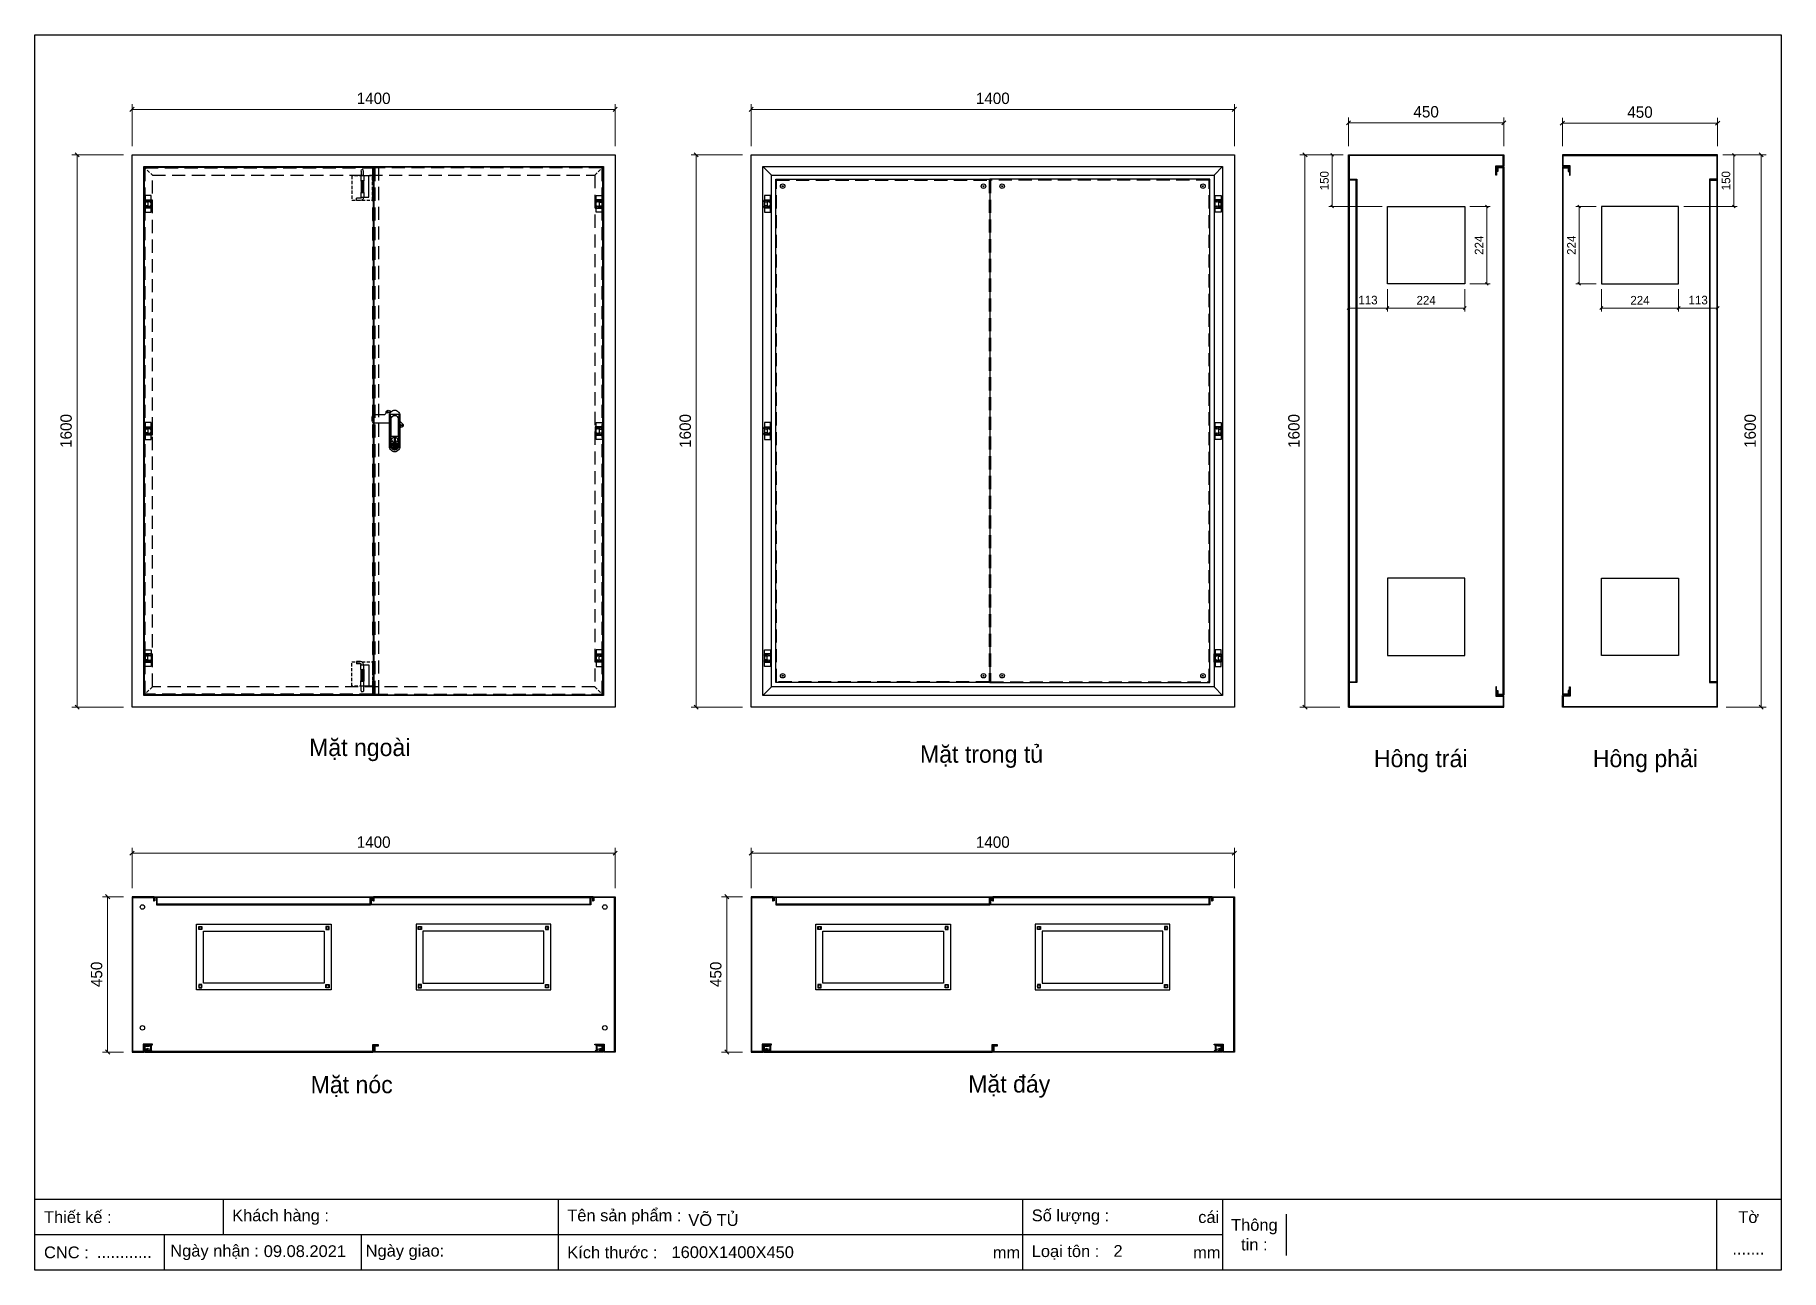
# Model space of a CAD drawing. Header units: millimetres. Extents: x 0 to 5060, y 0 to 3578.
import ezdxf

# ---------------------------------------------------------------- set-up
doc = ezdxf.new("R2010")
doc.units = ezdxf.units.MM
doc.linetypes.add('HIDDEN2', pattern=[4.7625, 3.175, -1.5875])
doc.linetypes.add('HIDDENX2', pattern=[19.05, 12.7, -6.35])
doc.layers.add('Ghi chu', color=7, linetype='Continuous')
doc.styles.add('Arial', font='arial.ttf')
doc.dimstyles.new('Dim-25', dxfattribs={"dimtxt": 25, "dimasz": 8, "dimexe": 10, "dimexo": 15, "dimgap": 10, "dimtad": 1, "dimdec": 0, "dimtxsty": 'Standard', "dimblk": 'OBLIQUE', "dimcen": 10, "dimclrd": 5, "dimclre": 5, "dimclrt": 3, "dimazin": 3, "dimtfac": 1, "dimtdec": 0, "dimtmove": 0, "dimatfit": 3, "dimldrblk": 'OBLIQUE', "dimlwd": 9, "dimlwe": 9})
doc.dimstyles.new('Dim-33', dxfattribs={"dimtxt": 33, "dimasz": 12, "dimexe": 15, "dimexo": 25, "dimgap": 15, "dimtad": 1, "dimdec": 0, "dimtxsty": 'Standard', "dimblk": 'OBLIQUE', "dimcen": 10, "dimclrd": 5, "dimclre": 5, "dimclrt": 3, "dimazin": 3, "dimtfac": 1, "dimtdec": 0, "dimtmove": 0, "dimatfit": 3, "dimldrblk": 'OPEN30', "dimlwd": 9, "dimlwe": 9})

# ---------------------------------------------------------------- blocks, each defined once
blk = doc.blocks.new('KHUNG CHUẨN')
at = {"color": 7}
for p, q in [((19889.2, -28535.2), (16919.2, -28535.2)), ((17239.2, -28535.2), (17239.2, -28595.2)), ((17809.2, -28535.2), (17809.2, -28655.2)), ((18599.2, -28535.2), (18599.2, -28655.2)), ((18939.2, -28535.2), (18939.2, -28655.2)), ((19779.2, -28535.2), (19779.2, -28655.2)), ((19047.6, -28560.2), (19047.6, -28630.2)), ((18939.2, -28595.2), (16919.2, -28595.2)), ((17139.2, -28595.2), (17139.2, -28655.2)), ((17474.2, -28595.2), (17474.2, -28655.2))]:
    blk.add_line(p, q, dxfattribs=at)
blk.add_lwpolyline([(16919.2, -26555.2), (19889.2, -26555.2), (19889.2, -28655.2), (16919.2, -28655.2)], close=True, dxfattribs=at)
at = {"color": 2, "char_height": 20, "style": 'Arial'}
for s, insert, width, attachment_point in [('  Thiết kế :', (16919.2, -28565.2), 917.634, 4), ('  Khách hàng :', (17239.2, -28565.2), 917.634, 4), ('  Tên sản phẩm :', (17809.2, -28565.2), 917.634, 4), ('  Số lượng :', (18599.2, -28565.2), 917.634, 4), ('cái', (18897.9, -28565.2), 63.517, 4), ('Thông\\Ptin :', (18993.4, -28595.2), 108.311, 5), ('Tờ', (19834.2, -28565.2), 110, 5), ('  CNC :', (16919.2, -28625.2), 917.634, 4), ('  Ngày nhận :', (17134, -28625.2), 556.651, 4), ('  Ngày giao:', (17466.3, -28625.2), 556.651, 4), ('  Kích thước :', (17809.2, -28625.2), 917.634, 4), ('mm', (18548.6, -28625.2), 73.831, 4), ('  Loại tôn :', (18599.2, -28625.2), 917.634, 4), ('mm', (18889.2, -28625.2), 917.634, 4)]:
    blk.add_mtext(s, dxfattribs=dict(at, insert=insert, width=width, attachment_point=attachment_point))
at = {"color": 3, "style": 'Arial'}
for tag, p in [('#01', (17055.6, -28580.1)), ('#02', (17431.4, -28580.1)), ('#03', (18030.6, -28580.1)), ('#08', (18751.7, -28580.1)), ('#10', (19064.8, -28580.1)), ('#04', (17024.8, -28634.6)), ('#05', (17308.5, -28633)), ('#06', (17632.7, -28633.7)), ('#07', (18002, -28634.7)), ('#09', (18753.8, -28632.6)), ('#11', (19060.3, -28625.7)), ('#12', (19806.5, -28628.9))]:
    blk.add_attdef(tag, p, '', height=20, dxfattribs=at)
blk = doc.blocks.new('*D1')
at = {"color": 0, "linetype": 'ByBlock', "lineweight": -2}
for p, q in [((287.5, 3368.1), (275.5, 3356.1)), ((1675.5, 3356.1), (1687.5, 3368.1))]:
    blk.add_line(p, q, dxfattribs=at)
at = {"color": 5, "lineweight": 9, "ltscale": 3, "transparency": 16777216}
for p, q in [((281.5, 3255.5), (281.5, 3377.1)), ((281.5, 3362.1), (1681.5, 3362.1)), ((1681.5, 3255.5), (1681.5, 3377.1))]:
    blk.add_line(p, q, dxfattribs=at)
at = {"layer": 'Defpoints', "color": 0, "ltscale": 3, "transparency": 16777216}
for p in [(1681.5, 3362.1), (281.5, 3230.5), (1681.5, 3230.5)]:
    blk.add_point(p, dxfattribs=at)
at = {"color": 3, "ltscale": 3, "transparency": 16777216, "insert": (981.5, 3393.9), "char_height": 33, "attachment_point": 5}
blk.add_mtext('1400', dxfattribs=at)
blk = doc.blocks.new('_Oblique')
at = {"color": 0, "linetype": 'ByBlock', "lineweight": -2}
blk.add_line((-0.5, -0.5), (0.5, 0.5), dxfattribs=at)
blk = doc.blocks.new('_Open30')
at = {"color": 0, "linetype": 'ByBlock', "lineweight": -2}
for p, q in [((-1, 0.27), (0, 0)), ((0, 0), (-1, -0.27)), ((0, 0), (-1, 0))]:
    blk.add_line(p, q, dxfattribs=at)
blk = doc.blocks.new('*D2')
at = {"color": 5, "lineweight": 9, "ltscale": 3, "transparency": 16777216}
for p, q in [((256.5, 3230.5), (107.2, 3230.5)), ((122.2, 3230.5), (122.2, 1630.5)), ((256.5, 1630.5), (107.2, 1630.5))]:
    blk.add_line(p, q, dxfattribs=at)
at = {"color": 0, "linetype": 'ByBlock', "lineweight": -2}
for p, q in [((128.2, 3224.5), (116.2, 3236.5)), ((116.2, 1636.5), (128.2, 1624.5))]:
    blk.add_line(p, q, dxfattribs=at)
at = {"layer": 'Defpoints', "color": 0, "ltscale": 3, "transparency": 16777216}
for p in [(281.5, 3230.5), (122.2, 1630.5), (281.5, 1630.5)]:
    blk.add_point(p, dxfattribs=at)
at = {"color": 3, "ltscale": 3, "transparency": 16777216, "insert": (90.4, 2430.5), "char_height": 33, "attachment_point": 5, "rotation": 90}
blk.add_mtext('1600', dxfattribs=at)
blk = doc.blocks.new('ovan6x9')
at = {"color": 2}
for p, q in [((2, 6), (8, 6)), ((2, 0), (8, 0))]:
    blk.add_line(p, q, dxfattribs=at)
for centre, start, end in [((2, 3), 90, 270), ((8, 3), 270, 90)]:
    blk.add_arc(centre, 3, start, end, dxfattribs=at)
blk = doc.blocks.new('HL036-1-1')
at = {"color": 1}
blk.add_line((9.5, 36.2), (9.5, 12.2), dxfattribs=at)
for points in [[(-2.5, 12.2), (17.5, 12.2), (17.5, 36.2), (-2.5, 36.2)], [(0, 48.5), (17.5, 48.5), (17.5, 0), (0, 0)]]:
    blk.add_lwpolyline(points, close=True, dxfattribs=at)
for centre, radius in [((3.5, 31.8), 2), ((3.5, 16.8), 2), ((12.7, 32.5), 2.5), ((12.7, 16), 2.5)]:
    blk.add_circle(centre, radius, dxfattribs=at)
blk = doc.blocks.new('HL036-1-2')
at = {"layer": 'Ghi chu', "color": 1}
for p, q in [((-3, 17.8), (-18.9, 17.8)), ((-18.9, 15.8), (-18.9, 17.8)), ((-12.1, 15.8), (-18.9, 15.8)), ((-16.4, 1), (-16.4, 14)), ((-15.6, 15), (-3.9, 17.7)), ((0, 0), (-15.4, 0)), ((-14.4, 3), (-14.4, 11.9)), ((0, 2), (-13.4, 2)), ((-13.1, 12.8), (-4.3, 9.8)), ((-6.2, 2), (-6.2, 0)), ((-1.2, 2), (-1.2, 0)), ((0, 0), (0, 2))]:
    blk.add_line(p, q, dxfattribs=at)
for radius in [4.1, 2.1]:
    blk.add_circle((-3, 13.7), radius, dxfattribs=at)
for centre, start, end in [((-15.4, 14), 102.9616, 180), ((-15.4, 1), 180, 270), ((-13.4, 11.9), 71.3254, 180), ((-13.4, 3), 180, 270)]:
    blk.add_arc(centre, 1, start, end, dxfattribs=at)
blk = doc.blocks.new('*D3')
at = {"color": 5, "lineweight": 9, "ltscale": 3, "transparency": 16777216}
for p, q in [((281.5, 1106.5), (281.5, 1222.7)), ((1681.5, 1106.5), (1681.5, 1222.7)), ((281.5, 1207.7), (1681.5, 1207.7))]:
    blk.add_line(p, q, dxfattribs=at)
at = {"color": 0, "linetype": 'ByBlock', "lineweight": -2}
for p, q in [((287.5, 1213.7), (275.5, 1201.7)), ((1675.5, 1201.7), (1687.5, 1213.7))]:
    blk.add_line(p, q, dxfattribs=at)
at = {"layer": 'Defpoints', "color": 0, "ltscale": 3, "transparency": 16777216}
for p in [(1681.5, 1207.7), (281.5, 1081.5), (1681.5, 1081.5)]:
    blk.add_point(p, dxfattribs=at)
at = {"color": 3, "ltscale": 3, "transparency": 16777216, "insert": (981.5, 1239.5), "char_height": 33, "attachment_point": 5}
blk.add_mtext('1400', dxfattribs=at)
blk = doc.blocks.new('*D4')
at = {"color": 5, "lineweight": 9, "ltscale": 3, "transparency": 16777216}
for p, q in [((256.5, 1081.5), (195.7, 1081.5)), ((210.7, 1081.5), (210.7, 631.5)), ((256.5, 631.5), (195.7, 631.5))]:
    blk.add_line(p, q, dxfattribs=at)
at = {"color": 0, "linetype": 'ByBlock', "lineweight": -2}
for p, q in [((216.7, 1075.5), (204.7, 1087.5)), ((204.7, 637.5), (216.7, 625.5))]:
    blk.add_line(p, q, dxfattribs=at)
at = {"layer": 'Defpoints', "color": 0, "ltscale": 3, "transparency": 16777216}
for p in [(281.5, 1081.5), (210.7, 631.5), (281.5, 631.5)]:
    blk.add_point(p, dxfattribs=at)
at = {"color": 3, "ltscale": 3, "transparency": 16777216, "insert": (178.8, 856.5), "char_height": 33, "attachment_point": 5, "rotation": 90}
blk.add_mtext('450', dxfattribs=at)
blk = doc.blocks.new('*D5')
at = {"color": 5, "lineweight": 9, "ltscale": 3, "transparency": 16777216}
for p, q in [((2075.7, 1106.5), (2075.7, 1222.7)), ((3475.7, 1106.5), (3475.7, 1222.7)), ((2075.7, 1207.7), (3475.7, 1207.7))]:
    blk.add_line(p, q, dxfattribs=at)
at = {"color": 0, "linetype": 'ByBlock', "lineweight": -2}
for p, q in [((2081.7, 1213.7), (2069.7, 1201.7)), ((3469.7, 1201.7), (3481.7, 1213.7))]:
    blk.add_line(p, q, dxfattribs=at)
at = {"layer": 'Defpoints', "color": 0, "ltscale": 3, "transparency": 16777216}
for p in [(3475.7, 1207.7), (2075.7, 1081.5), (3475.7, 1081.5)]:
    blk.add_point(p, dxfattribs=at)
at = {"color": 3, "ltscale": 3, "transparency": 16777216, "insert": (2775.7, 1239.5), "char_height": 33, "attachment_point": 5}
blk.add_mtext('1400', dxfattribs=at)
blk = doc.blocks.new('*D6')
at = {"color": 5, "lineweight": 9, "ltscale": 3, "transparency": 16777216}
for p, q in [((2050.7, 1081.5), (1989.8, 1081.5)), ((2004.8, 1081.5), (2004.8, 631.5)), ((2050.7, 631.5), (1989.8, 631.5))]:
    blk.add_line(p, q, dxfattribs=at)
at = {"color": 0, "linetype": 'ByBlock', "lineweight": -2}
for p, q in [((2010.8, 1075.5), (1998.8, 1087.5)), ((1998.8, 637.5), (2010.8, 625.5))]:
    blk.add_line(p, q, dxfattribs=at)
at = {"layer": 'Defpoints', "color": 0, "ltscale": 3, "transparency": 16777216}
for p in [(2075.7, 1081.5), (2004.8, 631.5), (2075.7, 631.5)]:
    blk.add_point(p, dxfattribs=at)
at = {"color": 3, "ltscale": 3, "transparency": 16777216, "insert": (1973, 856.5), "char_height": 33, "attachment_point": 5, "rotation": 90}
blk.add_mtext('450', dxfattribs=at)
blk = doc.blocks.new('HL035-1-1')
at = {"color": 1}
for p, q in [((-5, 88), (-17, 88)), ((-17, 88), (-17, 82)), ((-5, 82), (-17, 82)), ((-4.5, 79), (18.5, 79)), ((-4.5, 65), (-4.5, 79)), ((-4.5, 65), (4.5, 65)), ((1.3, 65), (-4, 64)), ((4, 64), (-4, 62.5)), ((-4, 64), (-3, 64)), ((4, 62.5), (-4, 61)), ((-4, 62.5), (-3, 62.5)), ((4, 61), (-4, 59.5)), ((-4, 61), (-3, 61)), ((4, 59.5), (-4, 58)), ((-4, 59.5), (-3, 59.5)), ((4, 58), (-4, 56.5)), ((-4, 58), (-3, 58)), ((4, 56.5), (-4, 55)), ((-4, 56.5), (-3, 56.5)), ((4, 55), (-4, 53.5)), ((-4, 55), (-3, 55)), ((4, 53.5), (-4, 52)), ((-4, 53.5), (-3, 53.5)), ((4, 52), (-4, 50.5)), ((-4, 52), (-3, 52)), ((-3, 79), (-3, 80)), ((-3, 79), (-3, 79)), ((3, 79), (3, 80)), ((3, 64), (4, 64)), ((3, 62.5), (4, 62.5)), ((3, 61), (4, 61)), ((3, 59.5), (4, 59.5)), ((3, 58), (4, 58)), ((3, 56.5), (4, 56.5)), ((3, 55), (4, 55)), ((3, 53.5), (4, 53.5)), ((3, 52), (4, 52)), ((4.5, 65), (4.5, 79)), ((4.5, 65), (4.5, 31)), ((18.5, 79), (18.5, 17)), ((-4.5, 17), (-4.5, 31)), ((-4.5, 31), (4.5, 31)), ((18.5, 17), (-4.5, 17)), ((4, 50.5), (-4, 49)), ((-4, 50.5), (-3, 50.5)), ((4, 49), (-4, 47.5)), ((-4, 49), (-3, 49)), ((4, 47.5), (-4, 46)), ((-4, 47.5), (-3, 47.5)), ((4, 46), (-4, 44.5)), ((-4, 46), (-3, 46)), ((4, 44.5), (-4, 43)), ((-4, 44.5), (-3, 44.5)), ((4, 43), (-4, 41.5)), ((-4, 43), (-3, 43)), ((4, 41.5), (-4, 40)), ((-4, 41.5), (-3, 41.5)), ((4, 40), (-4, 38.5)), ((-4, 40), (-3, 40)), ((4, 38.5), (-4, 37)), ((-4, 38.5), (-3, 38.5)), ((4, 37), (-4, 35.5)), ((-4, 37), (-3, 37)), ((4, 35.5), (-4, 34)), ((-4, 35.5), (-3, 35.5)), ((4, 34), (-4, 32.5)), ((-4, 34), (-3, 34)), ((-3, 3), (-2, 0)), ((3, 3), (2, 0)), ((3, 50.5), (4, 50.5)), ((3, 49), (4, 49)), ((3, 47.5), (4, 47.5)), ((3, 46), (4, 46)), ((3, 44.5), (4, 44.5)), ((3, 43), (4, 43)), ((3, 41.5), (4, 41.5)), ((3, 40), (4, 40)), ((3, 38.5), (4, 38.5)), ((3, 37), (4, 37)), ((3, 35.5), (4, 35.5)), ((3, 34), (4, 34)), ((4.5, 17), (4.5, 31))]:
    blk.add_line(p, q, dxfattribs=at)
for points in [[(-3, 32.5), (-3, 65)], [(3, 65), (3, 32.5)], [(-3, 3), (-3, 17)], [(2, 0), (-2, 0)], [(3, 17), (3, 3)]]:
    blk.add_lwpolyline(points, dxfattribs=at)
blk.add_lwpolyline([(-4, 32.5), (4, 32.5), (4, 31), (-4, 31)], close=True, dxfattribs=at)
for radius in [8, 2]:
    blk.add_arc((-5, 80), radius, 0, 90, dxfattribs=at)
blk = doc.blocks.new('AB301-2-1')
at = {"linetype": 'Continuous'}
h = blk.add_hatch(dxfattribs=at)
h.set_pattern_fill('ACAD_ISO09W100', color=1, scale=0.2)
h.set_pattern_definition([(0, (-368.0181, 398.3814), (0, 1), [4.8, -0.6, 1.2, -0.6, 1.2, -0.6])])
h.paths.add_polyline_path([(-4.1, -88.5, 0.118404), (0, -89.5, 0.118404), (4.1, -88.5), (7, -72), (-7, -72)])
at = {"color": 1, "linetype": 'Continuous'}
for p, q in [((-10, -50.5), (10, -50.5)), ((-7, -72), (7, -72)), ((-7, -72), (-4.1, -88.5)), ((7, -72), (4.1, -88.5))]:
    blk.add_line(p, q, dxfattribs=at)
for points in [[(-15, -12.5), (-57.5, -12.5, -0.414214), (-65, -5), (-65, 5, -0.414214), (-57.5, 12.5), (-30.7, 12.5, 0.414214), (-24.7, 18.5), (-24.7, 18.7)], [(-24.7, 18.7, -0.198912), (-23, 23), (-23, 23, -0.414214), (-14.5, 23), (-11.3, 19.8)], [(15, -6.5), (23, -14.5, -0.414214), (23, -23), (23, -23, -0.381561), (15, -23.4, -0.381561)]]:
    blk.add_lwpolyline(points, format="xyb", dxfattribs=at)
for points in [[(0, 25), (0, 25, -0.414214), (15, 10), (15, -80.5, -0.414214), (0, -95.5), (0, -95.5, -0.414214), (-15, -80.5), (-15, 10, -0.414214)], [(0, 10, -0.414214), (10, 0), (10, -80.5, -0.414214), (0, -90.5, -0.414214), (-10, -80.5), (-10, 0, -0.414214)], [(9, -72.5), (9, -80.5, -0.414214), (0, -89.5, -0.414214), (-9, -80.5), (-9, -72.5, -0.414214), (-7, -70.5), (7, -70.5, -0.414214)]]:
    blk.add_lwpolyline(points, format="xyb", close=True, dxfattribs=at)
at = {"color": 2, "linetype": 'Continuous'}
blk.add_lwpolyline([(-12, 13.3), (12, 13.3), (12, -83.7), (-12, -83.7)], close=True, dxfattribs=at)
at = {"color": 1, "linetype": 'Continuous'}
blk.add_lwpolyline([(-1, -55.5), (1, -55.5), (1, -65.5), (-1, -65.5)], close=True, dxfattribs=at)
for centre, radius in [((-18.7, 18.7), 2.5), ((18.7, -18.7), 2.5), ((0, -60.5), 8)]:
    blk.add_circle(centre, radius, dxfattribs=at)
blk = doc.blocks.new('*D7')
at = {"color": 0, "linetype": 'ByBlock', "lineweight": -2}
for p, q in [((2081.7, 3368.1), (2069.7, 3356.1)), ((3469.7, 3356.1), (3481.7, 3368.1))]:
    blk.add_line(p, q, dxfattribs=at)
at = {"color": 5, "lineweight": 9, "ltscale": 3, "transparency": 16777216}
for p, q in [((2075.7, 3255.5), (2075.7, 3377.1)), ((2075.7, 3362.1), (3475.7, 3362.1)), ((3475.7, 3255.5), (3475.7, 3377.1))]:
    blk.add_line(p, q, dxfattribs=at)
at = {"layer": 'Defpoints', "color": 0, "ltscale": 3, "transparency": 16777216}
for p in [(3475.7, 3362.1), (2075.7, 3230.5), (3475.7, 3230.5)]:
    blk.add_point(p, dxfattribs=at)
at = {"color": 3, "ltscale": 3, "transparency": 16777216, "insert": (2775.7, 3393.9), "char_height": 33, "attachment_point": 5}
blk.add_mtext('1400', dxfattribs=at)
blk = doc.blocks.new('*D8')
at = {"color": 5, "lineweight": 9, "ltscale": 3, "transparency": 16777216}
for p, q in [((2050.7, 3230.5), (1901.4, 3230.5)), ((1916.4, 3230.5), (1916.4, 1630.5)), ((2050.7, 1630.5), (1901.4, 1630.5))]:
    blk.add_line(p, q, dxfattribs=at)
at = {"color": 0, "linetype": 'ByBlock', "lineweight": -2}
for p, q in [((1922.4, 3224.5), (1910.4, 3236.5)), ((1910.4, 1636.5), (1922.4, 1624.5))]:
    blk.add_line(p, q, dxfattribs=at)
at = {"layer": 'Defpoints', "color": 0, "ltscale": 3, "transparency": 16777216}
for p in [(2075.7, 3230.5), (1916.4, 1630.5), (2075.7, 1630.5)]:
    blk.add_point(p, dxfattribs=at)
at = {"color": 3, "ltscale": 3, "transparency": 16777216, "insert": (1884.6, 2430.5), "char_height": 33, "attachment_point": 5, "rotation": 90}
blk.add_mtext('1600', dxfattribs=at)
blk = doc.blocks.new('*D9')
at = {"color": 5, "lineweight": 9, "ltscale": 3, "transparency": 16777216}
for p, q in [((3781.4, 3230.5), (3665.2, 3230.5)), ((3680.2, 1630.5), (3680.2, 3230.5)), ((3781.4, 1630.5), (3665.2, 1630.5))]:
    blk.add_line(p, q, dxfattribs=at)
at = {"color": 0, "linetype": 'ByBlock', "lineweight": -2}
for p, q in [((3686.2, 3224.5), (3674.2, 3236.5)), ((3674.2, 1636.5), (3686.2, 1624.5))]:
    blk.add_line(p, q, dxfattribs=at)
at = {"layer": 'Defpoints', "color": 0, "ltscale": 3, "transparency": 16777216}
for p in [(3680.2, 3230.5), (3806.4, 3230.5), (3806.4, 1630.5)]:
    blk.add_point(p, dxfattribs=at)
at = {"color": 3, "ltscale": 3, "transparency": 16777216, "insert": (3648.4, 2430.5), "char_height": 33, "attachment_point": 5, "rotation": 90}
blk.add_mtext('1600', dxfattribs=at)
blk = doc.blocks.new('*D10')
at = {"color": 5, "lineweight": 9, "ltscale": 3, "transparency": 16777216}
for p, q in [((4158.4, 3080.5), (4217.4, 3080.5)), ((4207.4, 3080.5), (4207.4, 2856.5)), ((4158.4, 2856.5), (4217.4, 2856.5))]:
    blk.add_line(p, q, dxfattribs=at)
at = {"color": 0, "linetype": 'ByBlock', "lineweight": -2}
for p, q in [((4211.4, 3076.5), (4203.4, 3084.5)), ((4203.4, 2860.5), (4211.4, 2852.5))]:
    blk.add_line(p, q, dxfattribs=at)
at = {"layer": 'Defpoints', "color": 0, "ltscale": 3, "transparency": 16777216}
for p in [(4143.4, 3080.5), (4143.4, 2856.5), (4207.4, 2856.5)]:
    blk.add_point(p, dxfattribs=at)
at = {"color": 3, "ltscale": 3, "transparency": 16777216, "insert": (4184.9, 2968.5), "char_height": 25, "attachment_point": 5, "rotation": 90}
blk.add_mtext('224', dxfattribs=at)
blk = doc.blocks.new('*D11')
at = {"color": 5, "lineweight": 9, "ltscale": 3, "transparency": 16777216}
for p, q in [((3791.4, 3230.5), (3749.4, 3230.5)), ((3759.4, 3230.5), (3759.4, 3080.5)), ((3904.4, 3080.5), (3749.4, 3080.5))]:
    blk.add_line(p, q, dxfattribs=at)
at = {"color": 0, "linetype": 'ByBlock', "lineweight": -2}
for p, q in [((3763.4, 3226.5), (3755.4, 3234.5)), ((3755.4, 3084.5), (3763.4, 3076.5))]:
    blk.add_line(p, q, dxfattribs=at)
at = {"layer": 'Defpoints', "color": 0, "ltscale": 3, "transparency": 16777216}
for p in [(3806.4, 3230.5), (3759.4, 3080.5), (3919.4, 3080.5)]:
    blk.add_point(p, dxfattribs=at)
at = {"color": 3, "ltscale": 3, "transparency": 16777216, "insert": (3736.6, 3155.5), "char_height": 25, "attachment_point": 5, "rotation": 90}
blk.add_mtext('150', dxfattribs=at)
blk = doc.blocks.new('*D12')
at = {"color": 5, "lineweight": 9, "ltscale": 3, "transparency": 16777216}
for p, q in [((3806.4, 2840.4), (3806.4, 2776.7)), ((3919.4, 2841.5), (3919.4, 2776.7)), ((3806.4, 2786.7), (3919.4, 2786.7))]:
    blk.add_line(p, q, dxfattribs=at)
at = {"color": 0, "linetype": 'ByBlock', "lineweight": -2}
for p, q in [((3810.4, 2790.7), (3802.4, 2782.7)), ((3915.4, 2782.7), (3923.4, 2790.7))]:
    blk.add_line(p, q, dxfattribs=at)
at = {"layer": 'Defpoints', "color": 0, "ltscale": 3, "transparency": 16777216}
for p in [(3806.4, 2855.4), (3919.4, 2856.5), (3919.4, 2786.7)]:
    blk.add_point(p, dxfattribs=at)
at = {"color": 3, "ltscale": 3, "transparency": 16777216, "insert": (3862.9, 2809.5), "char_height": 25, "attachment_point": 5}
blk.add_mtext('113', dxfattribs=at)
blk = doc.blocks.new('*D13')
at = {"color": 5, "lineweight": 9, "ltscale": 3, "transparency": 16777216}
for p, q in [((3919.4, 2841.5), (3919.4, 2776.7)), ((4143.4, 2841.5), (4143.4, 2776.7)), ((3919.4, 2786.7), (4143.4, 2786.7))]:
    blk.add_line(p, q, dxfattribs=at)
at = {"color": 0, "linetype": 'ByBlock', "lineweight": -2}
for p, q in [((3923.4, 2790.7), (3915.4, 2782.7)), ((4139.4, 2782.7), (4147.4, 2790.7))]:
    blk.add_line(p, q, dxfattribs=at)
at = {"layer": 'Defpoints', "color": 0, "ltscale": 3, "transparency": 16777216}
for p in [(3919.4, 2856.5), (4143.4, 2856.5), (4143.4, 2786.7)]:
    blk.add_point(p, dxfattribs=at)
at = {"color": 3, "ltscale": 3, "transparency": 16777216, "insert": (4031.4, 2809.2), "char_height": 25, "attachment_point": 5}
blk.add_mtext('224', dxfattribs=at)
blk = doc.blocks.new('*D14')
at = {"color": 5, "lineweight": 9, "ltscale": 3, "transparency": 16777216}
for p, q in [((4901.1, 3230.5), (5017.2, 3230.5)), ((5002.2, 1630.5), (5002.2, 3230.5)), ((4901.1, 1630.5), (5017.2, 1630.5))]:
    blk.add_line(p, q, dxfattribs=at)
at = {"color": 0, "linetype": 'ByBlock', "lineweight": -2}
for p, q in [((5008.2, 3224.5), (4996.2, 3236.5)), ((4996.2, 1636.5), (5008.2, 1624.5))]:
    blk.add_line(p, q, dxfattribs=at)
at = {"layer": 'Defpoints', "color": 0, "ltscale": 3, "transparency": 16777216}
for p in [(4876.1, 3230.5), (5002.2, 3230.5), (4876.1, 1630.5)]:
    blk.add_point(p, dxfattribs=at)
at = {"color": 3, "ltscale": 3, "transparency": 16777216, "insert": (4970.4, 2430.5), "char_height": 33, "attachment_point": 5, "rotation": 90}
blk.add_mtext('1600', dxfattribs=at)
blk = doc.blocks.new('*D15')
at = {"color": 5, "lineweight": 9, "ltscale": 3, "transparency": 16777216}
for p, q in [((4524.1, 3080.5), (4465, 3080.5)), ((4475, 3080.5), (4475, 2856.5)), ((4524.1, 2856.5), (4465, 2856.5))]:
    blk.add_line(p, q, dxfattribs=at)
at = {"color": 0, "linetype": 'ByBlock', "lineweight": -2}
for p, q in [((4479, 3076.5), (4471, 3084.5)), ((4471, 2860.5), (4479, 2852.5))]:
    blk.add_line(p, q, dxfattribs=at)
at = {"layer": 'Defpoints', "color": 0, "ltscale": 3, "transparency": 16777216}
for p in [(4539.1, 3080.5), (4475, 2856.5), (4539.1, 2856.5)]:
    blk.add_point(p, dxfattribs=at)
at = {"color": 3, "ltscale": 3, "transparency": 16777216, "insert": (4452.5, 2968.5), "char_height": 25, "attachment_point": 5, "rotation": 90}
blk.add_mtext('224', dxfattribs=at)
blk = doc.blocks.new('*D16')
at = {"color": 5, "lineweight": 9, "ltscale": 3, "transparency": 16777216}
for p, q in [((4891.1, 3230.5), (4933, 3230.5)), ((4923, 3230.5), (4923, 3080.5)), ((4778.1, 3080.5), (4933, 3080.5))]:
    blk.add_line(p, q, dxfattribs=at)
at = {"color": 0, "linetype": 'ByBlock', "lineweight": -2}
for p, q in [((4927, 3226.5), (4919, 3234.5)), ((4919, 3084.5), (4927, 3076.5))]:
    blk.add_line(p, q, dxfattribs=at)
at = {"layer": 'Defpoints', "color": 0, "ltscale": 3, "transparency": 16777216}
for p in [(4876.1, 3230.5), (4763.1, 3080.5), (4923, 3080.5)]:
    blk.add_point(p, dxfattribs=at)
at = {"color": 3, "ltscale": 3, "transparency": 16777216, "insert": (4900.3, 3155.5), "char_height": 25, "attachment_point": 5, "rotation": 90}
blk.add_mtext('150', dxfattribs=at)
blk = doc.blocks.new('*D17')
at = {"color": 5, "lineweight": 9, "ltscale": 3, "transparency": 16777216}
for p, q in [((4763.1, 2841.5), (4763.1, 2776.7)), ((4876.1, 2840.4), (4876.1, 2776.7)), ((4876.1, 2786.7), (4763.1, 2786.7))]:
    blk.add_line(p, q, dxfattribs=at)
at = {"color": 0, "linetype": 'ByBlock', "lineweight": -2}
for p, q in [((4767.1, 2790.7), (4759.1, 2782.7)), ((4872.1, 2782.7), (4880.1, 2790.7))]:
    blk.add_line(p, q, dxfattribs=at)
at = {"layer": 'Defpoints', "color": 0, "ltscale": 3, "transparency": 16777216}
for p in [(4763.1, 2856.5), (4876.1, 2855.4), (4763.1, 2786.7)]:
    blk.add_point(p, dxfattribs=at)
at = {"color": 3, "ltscale": 3, "transparency": 16777216, "insert": (4819.6, 2809.5), "char_height": 25, "attachment_point": 5}
blk.add_mtext('113', dxfattribs=at)
blk = doc.blocks.new('*D18')
at = {"color": 5, "lineweight": 9, "ltscale": 3, "transparency": 16777216}
for p, q in [((4539.1, 2841.5), (4539.1, 2776.7)), ((4763.1, 2841.5), (4763.1, 2776.7)), ((4763.1, 2786.7), (4539.1, 2786.7))]:
    blk.add_line(p, q, dxfattribs=at)
at = {"color": 0, "linetype": 'ByBlock', "lineweight": -2}
for p, q in [((4543.1, 2790.7), (4535.1, 2782.7)), ((4759.1, 2782.7), (4767.1, 2790.7))]:
    blk.add_line(p, q, dxfattribs=at)
at = {"layer": 'Defpoints', "color": 0, "ltscale": 3, "transparency": 16777216}
for p in [(4539.1, 2856.5), (4763.1, 2856.5), (4539.1, 2786.7)]:
    blk.add_point(p, dxfattribs=at)
at = {"color": 3, "ltscale": 3, "transparency": 16777216, "insert": (4651.1, 2809.2), "char_height": 25, "attachment_point": 5}
blk.add_mtext('224', dxfattribs=at)
blk = doc.blocks.new('*D19')
at = {"color": 0, "linetype": 'ByBlock', "lineweight": -2}
for p, q in [((3812.4, 3329.2), (3800.4, 3317.2)), ((4250.4, 3317.2), (4262.4, 3329.2))]:
    blk.add_line(p, q, dxfattribs=at)
at = {"color": 5, "lineweight": 9, "ltscale": 3, "transparency": 16777216}
for p, q in [((3806.4, 3255.5), (3806.4, 3338.2)), ((3806.4, 3323.2), (4256.4, 3323.2)), ((4256.4, 3255.5), (4256.4, 3338.2))]:
    blk.add_line(p, q, dxfattribs=at)
at = {"layer": 'Defpoints', "color": 0, "ltscale": 3, "transparency": 16777216}
for p in [(4256.4, 3323.2), (3806.4, 3230.5), (4256.4, 3230.5)]:
    blk.add_point(p, dxfattribs=at)
at = {"color": 3, "ltscale": 3, "transparency": 16777216, "insert": (4031.4, 3355), "char_height": 33, "attachment_point": 5}
blk.add_mtext('450', dxfattribs=at)
blk = doc.blocks.new('*D20')
at = {"color": 0, "linetype": 'ByBlock', "lineweight": -2}
for p, q in [((4432.1, 3328.2), (4420.1, 3316.2)), ((4870.1, 3316.2), (4882.1, 3328.2))]:
    blk.add_line(p, q, dxfattribs=at)
at = {"color": 5, "lineweight": 9, "ltscale": 3, "transparency": 16777216}
for p, q in [((4426.1, 3255.5), (4426.1, 3337.2)), ((4426.1, 3322.2), (4876.1, 3322.2)), ((4876.1, 3255.5), (4876.1, 3337.2))]:
    blk.add_line(p, q, dxfattribs=at)
at = {"layer": 'Defpoints', "color": 0, "ltscale": 3, "transparency": 16777216}
for p in [(4876.1, 3322.2), (4426.1, 3230.5), (4876.1, 3230.5)]:
    blk.add_point(p, dxfattribs=at)
at = {"color": 3, "ltscale": 3, "transparency": 16777216, "insert": (4651.1, 3354), "char_height": 33, "attachment_point": 5}
blk.add_mtext('450', dxfattribs=at)

msp = doc.modelspace()

# ---------------------------------------------------------------- linework, layer by layer
at = {"linetype": 'HIDDEN2', "ltscale": 3}
for p, q in [((315.5, 3196.5), (340.5, 3171.5)), ((1622.5, 3171.5), (1647.5, 3196.5)), ((340.5, 1689.5), (315.5, 1664.5)), ((1622.5, 1689.5), (1647.5, 1664.5))]:
    msp.add_line(p, q, dxfattribs=at)
at = {"ltscale": 3}
for p, q in [((2109.7, 3196.5), (2134.7, 3171.5)), ((3416.7, 3171.5), (3441.7, 3196.5)), ((2134.7, 1689.5), (2109.7, 1664.5)), ((3416.7, 1689.5), (3441.7, 1664.5))]:
    msp.add_line(p, q, dxfattribs=at)
for points in [[(281.5, 3230.5), (1681.5, 3230.5), (1681.5, 1630.5), (281.5, 1630.5)], [(315.5, 3196.5), (1647.5, 3196.5), (1647.5, 1664.5), (315.5, 1664.5)], [(2075.7, 3230.5), (3475.7, 3230.5), (3475.7, 1630.5), (2075.7, 1630.5)], [(2109.7, 3196.5), (3441.7, 3196.5), (3441.7, 1664.5), (2109.7, 1664.5)], [(2134.7, 3171.5), (3416.7, 3171.5), (3416.7, 1689.5), (2134.7, 1689.5)], [(3806.4, 1630.5), (3806.4, 1630.5), (3806.4, 1630.5), (4256.4, 1630.5), (4256.4, 1664.5), (4235.4, 1664.5), (4235.4, 1689.5), (4233.4, 1689.5), (4233.4, 1662.5), (4254.4, 1662.5), (4254.4, 1632.5), (3808.4, 1632.5), (3806.4, 1630.5), (3806.4, 1630.5)], [(4876.1, 1630.5), (4876.1, 1630.5), (4876.1, 1630.5), (4426.1, 1630.5), (4426.1, 1664.5), (4447.1, 1664.5), (4447.1, 1689.5), (4449.1, 1689.5), (4449.1, 1662.5), (4428.1, 1662.5), (4428.1, 1632.5), (4874.1, 1632.5), (4876.1, 1630.5), (4876.1, 1630.5)], [(345.5, 1069.5), (345.5, 1081.5), (281.5, 1081.5), (281.5, 631.5), (315.5, 631.5), (315.5, 652.5), (340.5, 652.5), (340.5, 654.5), (313.5, 654.5), (313.5, 633.5), (283.5, 633.5), (283.5, 1079.5), (343.5, 1079.5), (343.5, 1069.5)], [(1617.5, 1069.5), (1617.5, 1081.5), (1681.5, 1081.5), (1681.5, 631.5), (1647.5, 631.5), (1647.5, 652.5), (1622.5, 652.5), (1622.5, 654.5), (1649.5, 654.5), (1649.5, 633.5), (1679.5, 633.5), (1679.5, 1079.5), (1619.5, 1079.5), (1619.5, 1069.5)], [(2139.7, 1069.5), (2139.7, 1081.5), (2075.7, 1081.5), (2075.7, 631.5), (2109.7, 631.5), (2109.7, 652.5), (2134.7, 652.5), (2134.7, 654.5), (2107.7, 654.5), (2107.7, 633.5), (2077.7, 633.5), (2077.7, 1079.5), (2137.7, 1079.5), (2137.7, 1069.5)], [(3411.7, 1069.5), (3411.7, 1081.5), (3475.7, 1081.5), (3475.7, 631.5), (3441.7, 631.5), (3441.7, 652.5), (3416.7, 652.5), (3416.7, 654.5), (3443.7, 654.5), (3443.7, 633.5), (3473.7, 633.5), (3473.7, 1079.5), (3413.7, 1079.5), (3413.7, 1069.5)]]:
    msp.add_lwpolyline(points, close=True, dxfattribs=at)
at = {"color": 6, "ltscale": 3}
for points in [[(317.5, 3194.5), (980.5, 3194.5), (980.5, 1666.5), (317.5, 1666.5)], [(1645.5, 3194.5), (982.5, 3194.5), (982.5, 1666.5), (1645.5, 1666.5)]]:
    msp.add_lwpolyline(points, close=True, dxfattribs=at)
at = {"color": 6, "linetype": 'HIDDENX2', "ltscale": 3}
for points in [[(319.5, 3192.5), (978.5, 3192.5), (978.5, 1668.5), (319.5, 1668.5)], [(980.5, 3194.5), (995.5, 3194.5), (995.5, 1666.5), (980.5, 1666.5)], [(1643.5, 3192.5), (984.5, 3192.5), (984.5, 1668.5), (1643.5, 1668.5)]]:
    msp.add_lwpolyline(points, close=True, dxfattribs=at)
at = {"ltscale": 3}
for points in [[(3806.4, 3228.5), (3806.4, 3230.5), (4256.4, 3230.5), (4256.4, 3196.5), (4235.4, 3196.5), (4235.4, 3171.5), (4233.4, 3171.5), (4233.4, 3198.5), (4254.4, 3198.5), (4254.4, 3228.5), (3808.4, 3228.5), (3806.4, 3230.5), (3806.4, 3230.5), (3808.4, 3228.5)], [(4876.1, 3228.5), (4876.1, 3230.5), (4426.1, 3230.5), (4426.1, 3196.5), (4447.1, 3196.5), (4447.1, 3171.5), (4449.1, 3171.5), (4449.1, 3198.5), (4428.1, 3198.5), (4428.1, 3228.5), (4874.1, 3228.5), (4876.1, 3230.5), (4876.1, 3230.5), (4874.1, 3228.5)]]:
    msp.add_lwpolyline(points, dxfattribs=at)
for points in [[(3808.4, 3228.5), (3808.4, 3228.5), (3808.4, 1632.5), (3808.4, 1632.5), (3806.4, 1630.5), (3806.4, 1630.5), (3806.4, 3230.5), (3808.4, 3228.5)], [(4874.1, 3228.5), (4874.1, 3228.5), (4874.1, 1632.5), (4874.1, 1632.5), (4876.1, 1630.5), (4876.1, 1630.5), (4876.1, 3230.5), (4874.1, 3228.5)], [(979.5, 1069.5), (979.5, 1079.5), (347.5, 1079.5), (347.5, 1069.5), (345.5, 1069.5), (345.5, 1081.5), (981.5, 1081.5), (981.5, 1069.5)], [(983.5, 1069.5), (983.5, 1079.5), (1615.5, 1079.5), (1615.5, 1069.5), (1617.5, 1069.5), (1617.5, 1081.5), (981.5, 1081.5), (981.5, 1069.5)], [(2773.7, 1069.5), (2773.7, 1079.5), (2141.7, 1079.5), (2141.7, 1069.5), (2139.7, 1069.5), (2139.7, 1081.5), (2775.7, 1081.5), (2775.7, 1069.5)], [(2777.7, 1069.5), (2777.7, 1079.5), (3409.7, 1079.5), (3409.7, 1069.5), (3411.7, 1069.5), (3411.7, 1081.5), (2775.7, 1081.5), (2775.7, 1069.5)]]:
    msp.add_lwpolyline(points, close=True)
at = {"color": 6}
for points in [[(4237.4, 3182.5), (4237.4, 3194.5), (4256.4, 3194.5), (4256.4, 1666.5), (4237.4, 1666.5), (4237.4, 1678.5), (4239.4, 1678.5), (4239.4, 1668.5), (4254.4, 1668.5), (4254.4, 3192.5), (4239.4, 3192.5), (4239.4, 3182.5)], [(4445.1, 3182.5), (4445.1, 3194.5), (4426.1, 3194.5), (4426.1, 1666.5), (4445.1, 1666.5), (4445.1, 1678.5), (4443.1, 1678.5), (4443.1, 1668.5), (4428.1, 1668.5), (4428.1, 3192.5), (4443.1, 3192.5), (4443.1, 3182.5)]]:
    msp.add_lwpolyline(points, close=True, dxfattribs=at)
at = {"linetype": 'HIDDENX2', "ltscale": 3}
msp.add_lwpolyline([(340.5, 3171.5), (1622.5, 3171.5), (1622.5, 1689.5), (340.5, 1689.5)], close=True, dxfattribs=at)
at = {"linetype": 'HIDDEN2', "ltscale": 3}
for points in [[(918.5, 3099.5), (978.5, 3099.5), (978.5, 3169.5), (918.5, 3169.5)], [(918.5, 1761.5), (978.5, 1761.5), (978.5, 1691.5), (918.5, 1691.5)]]:
    msp.add_lwpolyline(points, close=True, dxfattribs=at)
at = {"color": 1, "ltscale": 3}
for points in [[(2146.7, 3159.5), (2766.7, 3159.5), (2766.7, 1701.5), (2146.7, 1701.5)], [(3404.7, 3159.5), (2766.7, 3159.5), (2766.7, 1701.5), (3404.7, 1701.5)]]:
    msp.add_lwpolyline(points, close=True, dxfattribs=at)
at = {"color": 1, "linetype": 'HIDDENX2', "ltscale": 3}
for points in [[(2148.7, 3157.5), (2764.7, 3157.5), (2764.7, 1703.5), (2148.7, 1703.5)], [(3402.7, 3157.5), (2768.7, 3157.5), (2768.7, 1703.5), (3402.7, 1703.5)]]:
    msp.add_lwpolyline(points, close=True, dxfattribs=at)
at = {"color": 1}
for points in [[(3808.4, 1703.5), (3828.4, 1703.5), (3828.4, 3157.5), (3808.4, 3157.5), (3808.4, 3159.5), (3830.4, 3159.5), (3830.4, 1701.5), (3808.4, 1701.5)], [(4874.1, 1703.5), (4854.1, 1703.5), (4854.1, 3157.5), (4874.1, 3157.5), (4874.1, 3159.5), (4852.1, 3159.5), (4852.1, 1701.5), (4874.1, 1701.5)], [(970.5, 1079.5), (970.5, 1059.5), (354.5, 1059.5), (354.5, 1079.5), (352.5, 1079.5), (352.5, 1057.5), (972.5, 1057.5), (972.5, 1079.5)], [(974.5, 1079.5), (974.5, 1059.5), (1608.5, 1059.5), (1608.5, 1079.5), (1610.5, 1079.5), (1610.5, 1057.5), (972.5, 1057.5), (972.5, 1079.5)], [(2764.7, 1079.5), (2764.7, 1059.5), (2148.7, 1059.5), (2148.7, 1079.5), (2146.7, 1079.5), (2146.7, 1057.5), (2766.7, 1057.5), (2766.7, 1079.5)], [(2768.7, 1079.5), (2768.7, 1059.5), (3402.7, 1059.5), (3402.7, 1079.5), (3404.7, 1079.5), (3404.7, 1057.5), (2766.7, 1057.5), (2766.7, 1079.5)]]:
    msp.add_lwpolyline(points, close=True, dxfattribs=at)
at = {"color": 2, "ltscale": 3}
for points in [[(3919.4, 3080.5), (4143.4, 3080.5), (4143.4, 2856.5), (3919.4, 2856.5)], [(4763.1, 3080.5), (4539.1, 3080.5), (4539.1, 2856.5), (4763.1, 2856.5)], [(3919.4, 1780.5), (4143.4, 1780.5), (4143.4, 2004.5), (3919.4, 2004.5)], [(4763.1, 1780.5), (4539.1, 1780.5), (4539.1, 2004.5), (4763.1, 2004.5)]]:
    msp.add_lwpolyline(points, close=True, dxfattribs=at)
at = {"color": 7}
for points in [[(468.5, 1001.5), (858.5, 1001.5), (858.5, 811.5), (468.5, 811.5)], [(1494.5, 1001.5), (1104.5, 1001.5), (1104.5, 811.5), (1494.5, 811.5)], [(2262.7, 1001.5), (2652.7, 1001.5), (2652.7, 811.5), (2262.7, 811.5)], [(3288.7, 1001.5), (2898.7, 1001.5), (2898.7, 811.5), (3288.7, 811.5)], [(995.5, 652.5), (978.5, 652.5), (978.5, 633.5), (319.5, 633.5), (319.5, 648.5), (331.5, 648.5), (331.5, 650.5), (317.5, 650.5), (317.5, 631.5), (980.5, 631.5), (980.5, 650.5), (995.5, 650.5)], [(1633.5, 650.5), (1645.5, 650.5), (1645.5, 631.5), (982.5, 631.5), (982.5, 650.5), (994.5, 650.5), (994.5, 648.5), (984.5, 648.5), (984.5, 633.5), (1643.5, 633.5), (1643.5, 648.5), (1633.5, 648.5)], [(2789.7, 652.5), (2772.7, 652.5), (2772.7, 633.5), (2113.7, 633.5), (2113.7, 648.5), (2125.7, 648.5), (2125.7, 650.5), (2111.7, 650.5), (2111.7, 631.5), (2774.7, 631.5), (2774.7, 650.5), (2789.7, 650.5)], [(3427.7, 650.5), (3439.7, 650.5), (3439.7, 631.5), (2776.7, 631.5), (2776.7, 650.5), (2788.7, 650.5), (2788.7, 648.5), (2778.7, 648.5), (2778.7, 633.5), (3437.7, 633.5), (3437.7, 648.5), (3427.7, 648.5)]]:
    msp.add_lwpolyline(points, close=True, dxfattribs=at)
at = {"color": 2}
for points in [[(483.8, 986.3), (474.8, 986.3), (474.8, 995.3), (483.8, 995.3)], [(488.5, 981.5), (838.5, 981.5), (838.5, 831.5), (488.5, 831.5)], [(843.3, 986.3), (852.3, 986.3), (852.3, 995.3), (843.3, 995.3)], [(1119.8, 986.3), (1110.8, 986.3), (1110.8, 995.3), (1119.8, 995.3)], [(1474.5, 981.5), (1124.5, 981.5), (1124.5, 831.5), (1474.5, 831.5)], [(1479.3, 986.3), (1488.3, 986.3), (1488.3, 995.3), (1479.3, 995.3)], [(2277.9, 986.3), (2268.9, 986.3), (2268.9, 995.3), (2277.9, 995.3)], [(2282.7, 981.5), (2632.7, 981.5), (2632.7, 831.5), (2282.7, 831.5)], [(2637.4, 986.3), (2646.4, 986.3), (2646.4, 995.3), (2637.4, 995.3)], [(2913.9, 986.3), (2904.9, 986.3), (2904.9, 995.3), (2913.9, 995.3)], [(3268.7, 981.5), (2918.7, 981.5), (2918.7, 831.5), (3268.7, 831.5)], [(3273.4, 986.3), (3282.4, 986.3), (3282.4, 995.3), (3273.4, 995.3)], [(483.8, 826.8), (474.8, 826.8), (474.8, 817.8), (483.8, 817.8)], [(843.3, 826.8), (852.3, 826.8), (852.3, 817.8), (843.3, 817.8)], [(1119.8, 826.8), (1110.8, 826.8), (1110.8, 817.8), (1119.8, 817.8)], [(1479.3, 826.8), (1488.3, 826.8), (1488.3, 817.8), (1479.3, 817.8)], [(2277.9, 826.8), (2268.9, 826.8), (2268.9, 817.8), (2277.9, 817.8)], [(2637.4, 826.8), (2646.4, 826.8), (2646.4, 817.8), (2637.4, 817.8)], [(2913.9, 826.8), (2904.9, 826.8), (2904.9, 817.8), (2913.9, 817.8)], [(3273.4, 826.8), (3282.4, 826.8), (3282.4, 817.8), (3273.4, 817.8)]]:
    msp.add_lwpolyline(points, close=True, dxfattribs=at)
at = {"color": 2, "ltscale": 3}
for centre, radius in [((2166.7, 3139.5), 6.5), ((2166.7, 3139.5), 1.5), ((2748.7, 3139.5), 6.5), ((2748.7, 3139.5), 1.5), ((2802.7, 3139.5), 6.5), ((2802.7, 3139.5), 1.5), ((3384.7, 3139.5), 6.5), ((3384.7, 3139.5), 1.5), ((2166.7, 1721.5), 6.5), ((2166.7, 1721.5), 1.5), ((2748.7, 1721.5), 6.5), ((2748.7, 1721.5), 1.5), ((2802.7, 1721.5), 6.5), ((2802.7, 1721.5), 1.5), ((3384.7, 1721.5), 6.5), ((3384.7, 1721.5), 1.5), ((311.5, 1051.5), 6.5), ((1651.5, 1051.5), 6.5), ((311.5, 701.5), 6.5), ((1651.5, 701.5), 6.5)]:
    msp.add_circle(centre, radius, dxfattribs=at)
at = {"color": 7}
for centre in [(479.3, 990.8), (847.8, 990.8), (1115.3, 990.8), (1483.8, 990.8), (2273.4, 990.8), (2641.9, 990.8), (2909.4, 990.8), (3277.9, 990.8), (479.3, 822.3), (847.8, 822.3), (1115.3, 822.3), (1483.8, 822.3), (2273.4, 822.3), (2641.9, 822.3), (2909.4, 822.3), (3277.9, 822.3)]:
    msp.add_circle(centre, 4, dxfattribs=at)

# ---------------------------------------------------------------- block references
at = {"color": 3, "xscale": 1.703679999987798, "yscale": 1.703679999987798, "zscale": 1.703679999987798}
msp.add_blockref('KHUNG CHUẨN', (-28825, 48819.2), dxfattribs=at).add_auto_attribs({'#03': 'VÕ TỦ ', '#07': '1600X1400X450', '#09': '2', '#05': '09.08.2021', '#04': '............', '#12': '.......'})
at = {"color": 7, "xscale": -1, "rotation": 180}
for name, p in [('HL035-1-1', (948.8, 3186.5)), ('HL036-1-1', (1626, 1797)), ('ovan6x9', (1633.7, 1784)), ('HL036-1-1', (3420.1, 1797)), ('ovan6x9', (3427.8, 1784)), ('ovan6x9', (1633.7, 1767.5)), ('ovan6x9', (3427.8, 1767.5)), ('HL036-1-2', (1642.4, 651.3)), ('HL036-1-2', (3436.5, 651.3))]:
    msp.add_blockref(name, p, dxfattribs=at)
at = {"color": 7, "xscale": -1}
for name, p in [('ovan6x9', (329.4, 3093.5)), ('HL036-1-1', (337.1, 3064)), ('ovan6x9', (2123.5, 3093.5)), ('HL036-1-1', (2131.2, 3064)), ('ovan6x9', (329.4, 3077)), ('ovan6x9', (2123.5, 3077)), ('ovan6x9', (329.4, 2435.7)), ('HL036-1-1', (337.1, 2406.2)), ('ovan6x9', (2123.5, 2435.7)), ('HL036-1-1', (2131.2, 2406.2)), ('ovan6x9', (329.4, 2419.2)), ('ovan6x9', (2123.5, 2419.2))]:
    msp.add_blockref(name, p, dxfattribs=at)
at = {"color": 7}
for name, p in [('HL036-1-1', (1626, 3064)), ('ovan6x9', (1633.7, 3093.5)), ('HL036-1-1', (3420.1, 3064)), ('ovan6x9', (3427.8, 3093.5)), ('ovan6x9', (1633.7, 3077)), ('ovan6x9', (3427.8, 3077)), ('AB301-2-1', (1042.5, 2465.7)), ('HL036-1-1', (1626, 2406.2)), ('ovan6x9', (1633.7, 2435.7)), ('HL036-1-1', (3420.1, 2406.2)), ('ovan6x9', (3427.8, 2435.7)), ('ovan6x9', (1633.7, 2419.2)), ('ovan6x9', (3427.8, 2419.2)), ('HL035-1-1', (948.8, 1674.5))]:
    msp.add_blockref(name, p, dxfattribs=at)
at = {"color": 7, "rotation": 180}
for name, p in [('ovan6x9', (329.4, 1784)), ('HL036-1-1', (337.1, 1797)), ('ovan6x9', (2123.5, 1784)), ('HL036-1-1', (2131.2, 1797)), ('ovan6x9', (329.4, 1767.5)), ('ovan6x9', (2123.5, 1767.5)), ('HL036-1-2', (320.7, 651.3)), ('HL036-1-2', (2114.8, 651.3))]:
    msp.add_blockref(name, p, dxfattribs=at)

# ---------------------------------------------------------------- texts
at = {"color": 2, "char_height": 50, "width": 775, "attachment_point": 5}
for s, insert in [('Mặt ngoài', (941.3, 1506.4)), ('Mặt trong tủ ', (2743.1, 1487)), ('Hông trái', (4015.6, 1474.2)), ('Hông phải', (4666.8, 1474.2)), ('Mặt nóc', (917.9, 531.7)), ('Mặt đáy', (2823.3, 531.7))]:
    msp.add_mtext(s, dxfattribs=dict(at, insert=insert))

# ---------------------------------------------------------------- dimensions: what is measured, and where the dimension line sits
at = {"ltscale": 3}
for base, p1, p2, dimstyle, picture, middle in [((1681.5, 3362.1), (281.5, 3230.5), (1681.5, 3230.5), 'Dim-33', '*D1', (981.5, 3393.9)), ((3475.7, 3362.1), (2075.7, 3230.5), (3475.7, 3230.5), 'Dim-33', '*D7', (2775.7, 3393.9)), ((4256.4, 3323.2), (3806.4, 3230.5), (4256.4, 3230.5), 'Dim-33', '*D19', (4031.4, 3355)), ((4876.1, 3322.2), (4426.1, 3230.5), (4876.1, 3230.5), 'Dim-33', '*D20', (4651.1, 3354)), ((3919.4, 2786.7), (3806.4, 2855.4), (3919.4, 2856.5), 'Dim-25', '*D12', (3862.9, 2809.5)), ((4143.4, 2786.7), (3919.4, 2856.5), (4143.4, 2856.5), 'Dim-25', '*D13', (4031.4, 2809.2)), ((1681.5, 1207.7), (281.5, 1081.5), (1681.5, 1081.5), 'Dim-33', '*D3', (981.5, 1239.5)), ((3475.7, 1207.7), (2075.7, 1081.5), (3475.7, 1081.5), 'Dim-33', '*D5', (2775.7, 1239.5))]:
    dim = msp.add_linear_dim(base=base, p1=p1, p2=p2, dimstyle=dimstyle, dxfattribs=at)
    dim.commit()
    dim.dimension.update_dxf_attribs({"geometry": picture, "text_midpoint": middle})
for base, p1, p2, angle, dimstyle, picture, middle in [((122.2, 1630.5), (281.5, 3230.5), (281.5, 1630.5), 90, 'Dim-33', '*D2', (90.4, 2430.5)), ((1916.4, 1630.5), (2075.7, 3230.5), (2075.7, 1630.5), 90, 'Dim-33', '*D8', (1884.6, 2430.5)), ((3680.2, 3230.5), (3806.4, 1630.5), (3806.4, 3230.5), 90, 'Dim-33', '*D9', (3648.4, 2430.5)), ((3759.4, 3080.5), (3806.4, 3230.5), (3919.4, 3080.5), 90, 'Dim-25', '*D11', (3736.6, 3155.5)), ((4923, 3080.5), (4876.1, 3230.5), (4763.1, 3080.5), 90, 'Dim-25', '*D16', (4900.3, 3155.5)), ((5002.2, 3230.5), (4876.1, 1630.5), (4876.1, 3230.5), 90, 'Dim-33', '*D14', (4970.4, 2430.5)), ((4207.4, 2856.5), (4143.4, 3080.5), (4143.4, 2856.5), 90, 'Dim-25', '*D10', (4184.9, 2968.5)), ((4475, 2856.5), (4539.1, 3080.5), (4539.1, 2856.5), 90, 'Dim-25', '*D15', (4452.5, 2968.5)), ((4539.1, 2786.7), (4763.1, 2856.5), (4539.1, 2856.5), 180, 'Dim-25', '*D18', (4651.1, 2809.2)), ((4763.1, 2786.7), (4876.1, 2855.4), (4763.1, 2856.5), 180, 'Dim-25', '*D17', (4819.6, 2809.5)), ((210.7, 631.5), (281.5, 1081.5), (281.5, 631.5), 90, 'Dim-33', '*D4', (178.8, 856.5)), ((2004.8, 631.5), (2075.7, 1081.5), (2075.7, 631.5), 90, 'Dim-33', '*D6', (1973, 856.5))]:
    dim = msp.add_linear_dim(base=base, p1=p1, p2=p2, angle=angle, dimstyle=dimstyle, dxfattribs=at)
    dim.commit()
    dim.dimension.update_dxf_attribs({"geometry": picture, "text_midpoint": middle})

doc.saveas('drawing.dxf')
